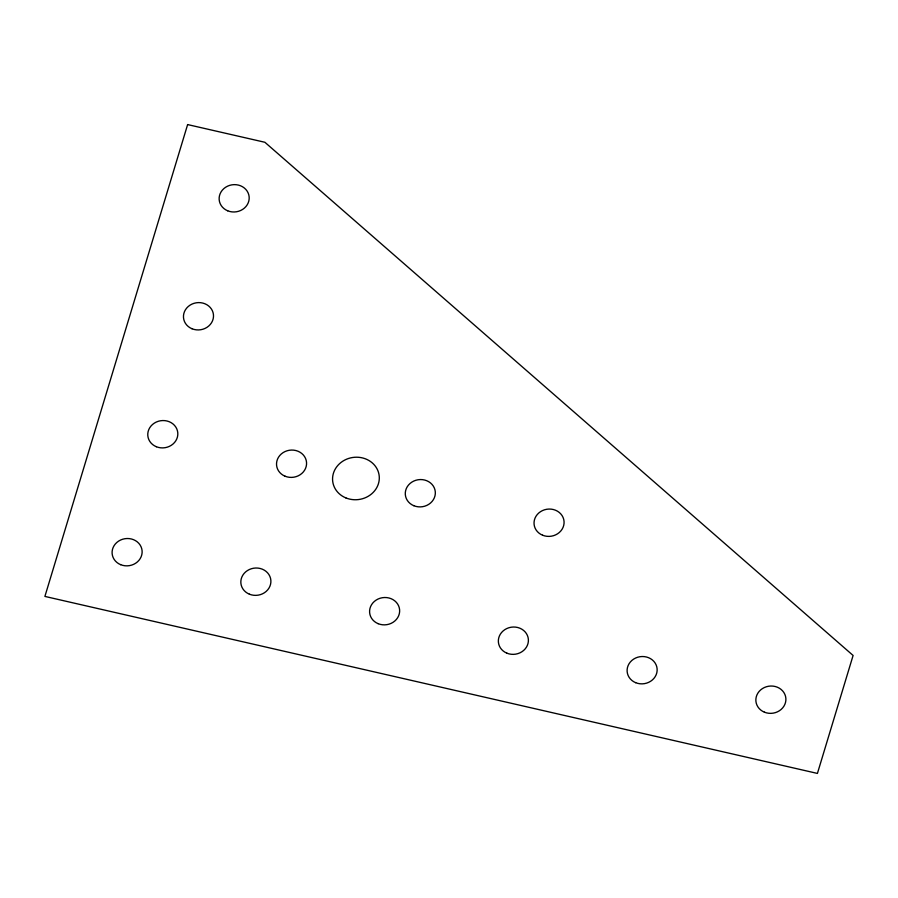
<?xml version="1.0" encoding="UTF-8"?>
<svg xmlns="http://www.w3.org/2000/svg" width="898" height="898" viewBox="0 0 898 898"><rect width="100%" height="100%" fill="white"/><g stroke="black" fill="none" stroke-linecap="round" stroke-linejoin="round"><path stroke-width="1.35" d="M187.626 124.575L44.9 596.418L817.416 773.425L853.1 655.461L264.888 142.277L187.626 124.575M506.91 653.183A15.053 13.65 -7.5 0 0 528.361 639.275A15.053 13.65 -7.5 0 0 504.856 629.621A15.053 13.65 -7.5 0 0 506.91 653.183M635.661 682.682A15.053 13.65 -7.5 0 0 657.111 668.774A15.053 13.65 -7.5 0 0 633.618 659.121A15.053 13.65 -7.5 0 0 635.661 682.682M345.865 497.907A23.415 21.238 -7.5 0 0 379.237 476.266A23.415 21.238 -7.5 0 0 342.688 461.258A23.415 21.238 -7.5 0 0 345.865 497.907M413.843 505.72A15.053 13.65 -7.5 0 0 435.294 491.812A15.053 13.65 -7.5 0 0 411.789 482.159A15.053 13.65 -7.5 0 0 413.843 505.72M378.159 623.683A15.053 13.65 -7.5 0 0 399.61 609.764A15.053 13.65 -7.5 0 0 376.105 600.111A15.053 13.65 -7.5 0 0 378.159 623.683M285.081 476.221A15.053 13.65 -7.5 0 0 306.532 462.313A15.053 13.65 -7.5 0 0 283.038 452.659A15.053 13.65 -7.5 0 0 285.081 476.221M764.411 712.181A15.053 13.65 -7.5 0 0 785.862 698.274A15.053 13.65 -7.5 0 0 762.368 688.62A15.053 13.65 -7.5 0 0 764.411 712.181M227.699 210.806A15.053 13.65 -7.5 0 0 249.15 196.887A15.053 13.65 -7.5 0 0 225.656 187.233A15.053 13.65 -7.5 0 0 227.699 210.806M542.594 535.219A15.053 13.65 -7.5 0 0 564.045 521.311A15.053 13.65 -7.5 0 0 540.54 511.658A15.053 13.65 -7.5 0 0 542.594 535.219M192.015 328.758A15.053 13.65 -7.5 0 0 213.466 314.85A15.053 13.65 -7.5 0 0 189.972 305.197A15.053 13.65 -7.5 0 0 192.015 328.758M249.397 594.184A15.053 13.65 -7.5 0 0 270.859 580.265A15.053 13.65 -7.5 0 0 247.354 570.612A15.053 13.65 -7.5 0 0 249.397 594.184M156.331 446.721A15.053 13.65 -7.5 0 0 177.782 432.802A15.053 13.65 -7.5 0 0 154.288 423.149A15.053 13.65 -7.5 0 0 156.331 446.721M120.646 564.674A15.053 13.65 -7.5 0 0 142.097 550.766A15.053 13.65 -7.5 0 0 118.603 541.112A15.053 13.65 -7.5 0 0 120.646 564.674"/></g></svg>
